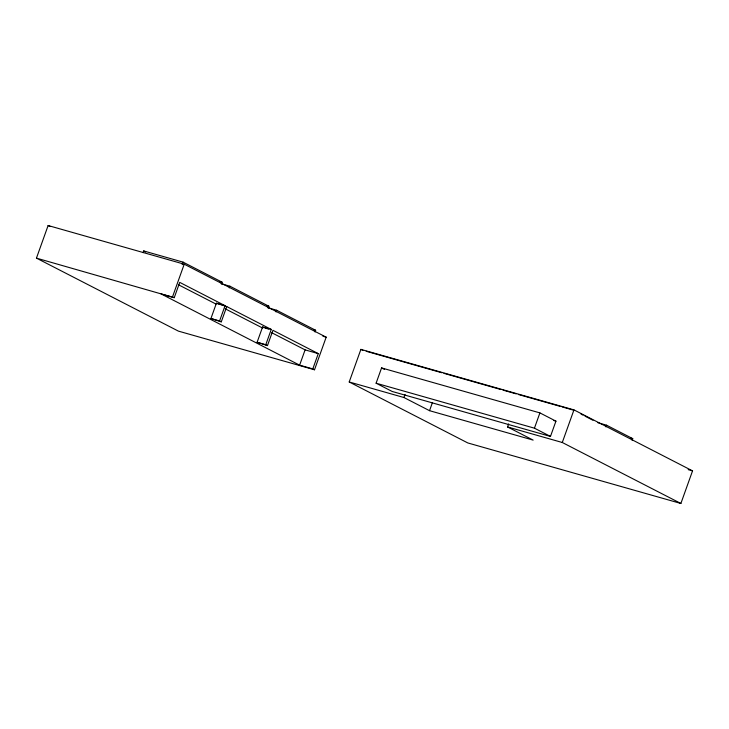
<?xml version="1.0" encoding="UTF-8"?>
<svg xmlns="http://www.w3.org/2000/svg" width="729" height="729" viewBox="0 0 729 729"><rect width="100%" height="100%" fill="white"/><g stroke="black" fill="none" stroke-linecap="round" stroke-linejoin="round"><path stroke-width="1.09" d="M36.45 258.13L48.123 225.525L184.227 264.19L326.182 337.172L314.509 369.776L178.405 331.121L36.45 258.13L174.249 297.66L179.726 282.378L225.061 305.688L219.584 320.97L221.288 321.844L226.755 306.563L216.404 303.228L210.936 318.518L221.288 321.844M143.066 252.644L143.677 250.94L183.088 262.139L222.099 282.196L221.488 283.891M182.177 264.691L183.088 262.139M172.554 296.785L184.227 264.19M229.261 287.891L229.872 286.187L221.106 283.699M268.263 307.939L268.873 306.244L229.872 286.187M267.47 345.592L257.118 342.256L262.586 326.975L271.243 329.435L265.775 344.717L267.47 345.592L272.947 330.31L318.281 353.62L312.805 368.901L314.509 369.776M276.036 311.939L276.646 310.244L267.889 307.756M312.805 368.901L299.619 365.156L305.096 349.874L271.717 332.716M315.037 331.996L315.648 330.292L276.646 310.244M349.218 381.978L360.891 349.373L573.96 409.889L692.55 470.87L680.877 503.475L467.808 442.95L349.218 381.978L403.939 397.524L429.536 410.682L533.145 440.106L507.557 426.948L508.651 423.895M376.1 383.208L381.568 367.917L539.907 412.896L555.945 421.143L550.477 436.425L392.138 391.455L376.1 383.208L534.439 428.178L550.477 436.425M403.939 397.524L405.042 394.462M429.536 410.682L432.452 402.526M534.439 428.178L539.907 412.896M680.877 503.475L562.287 442.494L573.96 409.889M605.954 426.893L606.564 425.198L597.862 422.729M632.134 440.352L632.745 438.658L606.564 425.198M219.903 281.567L222.099 282.196M266.677 305.624L268.873 306.244M313.461 329.672L315.648 330.292M216.404 303.228L225.061 305.688M322.911 336.242L326.182 337.172M366.24 351.287L441.765 372.738M443.952 373.357L500.859 389.523M503.056 390.143L516.187 393.879M518.374 394.498L559.963 406.308M562.15 406.928L573.094 410.044M174.249 297.66L161.063 293.915L299.619 365.156M265.374 328.159L268.618 329.08M210.936 318.518L219.584 320.97M630.567 438.038L632.745 438.658M305.096 349.874L318.281 353.62M553.767 420.524L555.945 421.143M257.118 342.256L265.775 344.717M688.176 469.631L692.55 470.87M507.557 426.948L562.287 442.494M581.059 414.136L583.045 415.156M585.032 416.177L592.987 420.269M360.891 349.373L362.896 350.412M381.568 367.917L384.575 369.466M143.677 250.94L145.672 251.97M226.755 306.563L271.243 329.435M262.586 326.975L264.29 327.85M178.678 284.875L216.094 304.111M225.197 308.795L262.613 328.032M48.123 225.525L50.137 226.564"/></g></svg>
